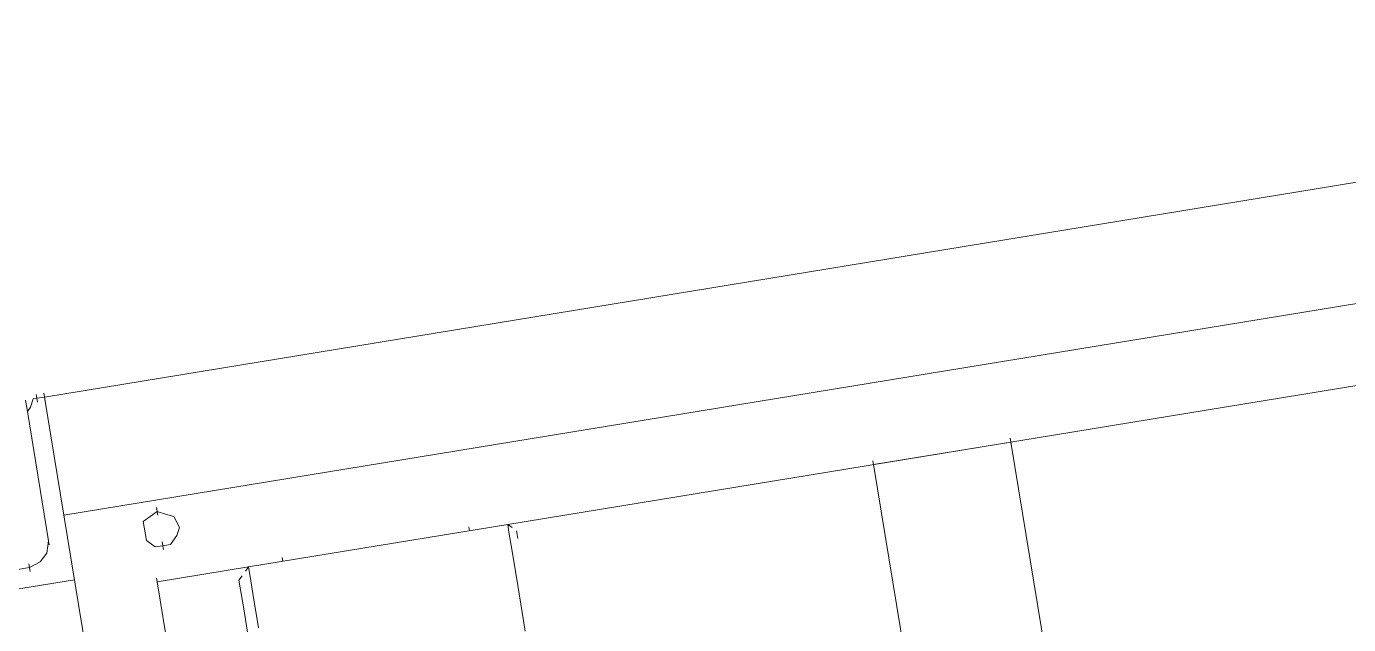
# Model space of a CAD drawing. Header units: metres. Extents: x 2 to 659295185, y -28 to 1124222152.
# Drawn here: x 655610.361 to 655611.079, y 1126537.786 to 1126538.112 of the extents above; entities that cross this region are included whole.
import ezdxf

# ---------------------------------------------------------------- set-up
doc = ezdxf.new("R2010")
doc.units = ezdxf.units.M
doc.header["$MEASUREMENT"] = 0
doc.layers.add('CCSM_C1_CUERPO CK$0$A-EQUIPOS', color=9, linetype='CONTINUOUS')

msp = doc.modelspace()

# ---------------------------------------------------------------- linework, layer by layer
at = {"layer": 'CCSM_C1_CUERPO CK$0$A-EQUIPOS', "lineweight": 5}
for p, q in [((655611.60072, 1126538.11179), (655610.37076, 1126537.91019)), ((655611.60072, 1126538.11179), (655610.37076, 1126537.91019)), ((655611.31721, 1126537.99941), (655610.38128, 1126537.846)), ((655611.31721, 1126537.99941), (655610.38128, 1126537.846)), ((655610.62239, 1126537.84087), (655611.32433, 1126537.95592)), ((655610.62239, 1126537.84087), (655611.32433, 1126537.95592)), ((655610.36662, 1126537.90951), (655610.36628, 1126537.91158)), ((655610.36628, 1126537.91158), (655610.36695, 1126537.90744)), ((655610.3711, 1126537.90812), (655610.37042, 1126537.91226)), ((655610.37042, 1126537.91226), (655610.37076, 1126537.91019)), ((655610.37076, 1126537.91019), (655610.37042, 1126537.91226)), ((655610.37042, 1126537.91226), (655610.3711, 1126537.90812)), ((655610.36142, 1126537.90228), (655610.3604, 1126537.90849)), ((655610.3604, 1126537.90849), (655610.36142, 1126537.90228)), ((655610.36108, 1126537.90435), (655610.36176, 1126537.90021)), ((655610.36315, 1126537.90469), (655610.36142, 1126537.90228)), ((655610.36315, 1126537.90469), (655610.36142, 1126537.90228)), ((655610.36454, 1126537.90917), (655610.36315, 1126537.90469)), ((655610.36315, 1126537.90469), (655610.36454, 1126537.90917)), ((655610.36662, 1126537.90951), (655610.36454, 1126537.90917)), ((655610.36454, 1126537.90917), (655610.36662, 1126537.90951)), ((655610.36662, 1126537.90951), (655610.37076, 1126537.91019)), ((655610.36662, 1126537.90951), (655610.37076, 1126537.91019)), ((655610.37076, 1126537.91019), (655610.38128, 1126537.846)), ((655610.38128, 1126537.846), (655610.37076, 1126537.91019)), ((655610.37076, 1126537.91019), (655610.38128, 1126537.846)), ((655610.38128, 1126537.846), (655610.37076, 1126537.91019)), ((655610.36142, 1126537.90228), (655610.37296, 1126537.83188)), ((655610.36142, 1126537.90228), (655610.37296, 1126537.83188)), ((655610.89571, 1126537.88567), (655610.82117, 1126537.87345)), ((655610.82117, 1126537.87345), (655610.89571, 1126537.88567)), ((655610.89537, 1126537.88774), (655610.89605, 1126537.8836)), ((655610.89571, 1126537.88567), (655610.9249, 1126537.70759)), ((655610.9249, 1126537.70759), (655610.89571, 1126537.88567)), ((655610.82083, 1126537.87552), (655610.82151, 1126537.87138)), ((655610.84934, 1126537.70158), (655610.82117, 1126537.87345)), ((655610.82117, 1126537.87345), (655610.84934, 1126537.70158)), ((655610.38128, 1126537.846), (655610.38094, 1126537.84807)), ((655610.38094, 1126537.84807), (655610.38162, 1126537.84393)), ((655610.38094, 1126537.84807), (655610.38128, 1126537.846)), ((655610.38094, 1126537.84807), (655610.38128, 1126537.846)), ((655610.38094, 1126537.84807), (655610.38128, 1126537.846)), ((655610.43199, 1126537.84793), (655610.42819, 1126537.84518)), ((655610.43199, 1126537.84793), (655610.42819, 1126537.84518)), ((655610.43165, 1126537.85), (655610.43233, 1126537.84586)), ((655610.43199, 1126537.84793), (655610.43647, 1126537.84654)), ((655610.43199, 1126537.84793), (655610.43647, 1126537.84654)), ((655610.43199, 1126537.84793), (655610.43233, 1126537.84586)), ((655610.43199, 1126537.84793), (655610.43233, 1126537.84586)), ((655610.43199, 1126537.84793), (655610.43233, 1126537.84586)), ((655610.43647, 1126537.84654), (655610.44095, 1126537.84515)), ((655610.44095, 1126537.84515), (655610.43647, 1126537.84654)), ((655610.38128, 1126537.846), (655610.42574, 1126537.57474)), ((655610.38128, 1126537.846), (655610.42574, 1126537.57474)), ((655610.42819, 1126537.84518), (655610.42439, 1126537.84243)), ((655610.42819, 1126537.84518), (655610.42439, 1126537.84243)), ((655610.42439, 1126537.84243), (655610.42541, 1126537.83622)), ((655610.42541, 1126537.83622), (655610.42439, 1126537.84243)), ((655610.44095, 1126537.84515), (655610.44404, 1126537.83927)), ((655610.44404, 1126537.83927), (655610.44095, 1126537.84515)), ((655610.44404, 1126537.83927), (655610.44265, 1126537.83479)), ((655610.44265, 1126537.83479), (655610.44404, 1126537.83927)), ((655610.48158, 1126537.81779), (655610.62239, 1126537.84087)), ((655610.60134, 1126537.83954), (655610.60168, 1126537.83747)), ((655610.6248, 1126537.83913), (655610.62239, 1126537.84087)), ((655610.62239, 1126537.84087), (655610.62307, 1126537.83672)), ((655610.37296, 1126537.83188), (655610.37191, 1126537.82532)), ((655610.37296, 1126537.83188), (655610.37191, 1126537.82532)), ((655610.37262, 1126537.83395), (655610.3733, 1126537.82981)), ((655610.42541, 1126537.83622), (655610.42608, 1126537.83208)), ((655610.42541, 1126537.83622), (655610.42608, 1126537.83208)), ((655610.4309, 1126537.82862), (655610.42608, 1126537.83208)), ((655610.42608, 1126537.83208), (655610.4309, 1126537.82862)), ((655610.43919, 1126537.82997), (655610.44265, 1126537.83479)), ((655610.44265, 1126537.83479), (655610.43919, 1126537.82997)), ((655610.62476, 1126537.82637), (655610.62307, 1126537.83672)), ((655610.62721, 1126537.8374), (655610.62755, 1126537.83533)), ((655610.62755, 1126537.83533), (655610.62721, 1126537.8374)), ((655610.62755, 1126537.83533), (655610.62789, 1126537.83326)), ((655610.62755, 1126537.83533), (655610.62789, 1126537.83326)), ((655610.37191, 1126537.82532), (655610.36845, 1126537.8205)), ((655610.37191, 1126537.82532), (655610.36845, 1126537.8205)), ((655610.4309, 1126537.82862), (655610.43505, 1126537.82929)), ((655610.43505, 1126537.82929), (655610.4309, 1126537.82862)), ((655610.43505, 1126537.82929), (655610.43471, 1126537.83137)), ((655610.43471, 1126537.83137), (655610.43539, 1126537.82722)), ((655610.43471, 1126537.83137), (655610.43505, 1126537.82929)), ((655610.43471, 1126537.83137), (655610.43505, 1126537.82929)), ((655610.43505, 1126537.82929), (655610.43919, 1126537.82997)), ((655610.43919, 1126537.82997), (655610.43505, 1126537.82929)), ((655610.62782, 1126537.80774), (655610.62476, 1126537.82637)), ((655610.36257, 1126537.81742), (655610.29217, 1126537.80588)), ((655610.36257, 1126537.81742), (655610.29217, 1126537.80588)), ((655610.36223, 1126537.81949), (655610.36291, 1126537.81535)), ((655610.36223, 1126537.81949), (655610.36257, 1126537.81742)), ((655610.36845, 1126537.8205), (655610.36257, 1126537.81742)), ((655610.36845, 1126537.8205), (655610.36257, 1126537.81742)), ((655610.43189, 1126537.80964), (655610.48158, 1126537.81779)), ((655610.43189, 1126537.80964), (655610.48158, 1126537.81779)), ((655610.48158, 1126537.81779), (655610.47985, 1126537.81538)), ((655610.48226, 1126537.81365), (655610.48158, 1126537.81779)), ((655610.49988, 1126537.82291), (655610.50022, 1126537.82084)), ((655610.28766, 1126537.7945), (655610.38705, 1126537.8108)), ((655610.28766, 1126537.7945), (655610.38705, 1126537.8108)), ((655610.43155, 1126537.81171), (655610.43223, 1126537.80757)), ((655610.47812, 1126537.81297), (655610.47639, 1126537.81056)), ((655610.47639, 1126537.81056), (655610.47707, 1126537.80641)), ((655610.47673, 1126537.80849), (655610.47639, 1126537.81056)), ((655610.47639, 1126537.81056), (655610.47673, 1126537.80849)), ((655610.47639, 1126537.81056), (655610.47707, 1126537.80641)), ((655610.48396, 1126537.80329), (655610.48226, 1126537.81365)), ((655610.45429, 1126537.67298), (655610.43189, 1126537.80964)), ((655610.45429, 1126537.67298), (655610.43189, 1126537.80964)), ((655610.47707, 1126537.80641), (655610.47877, 1126537.79606)), ((655610.47707, 1126537.80641), (655610.47877, 1126537.79606)), ((655610.48701, 1126537.78466), (655610.48396, 1126537.80329)), ((655610.63189, 1126537.78289), (655610.62782, 1126537.80774)), ((655610.47877, 1126537.79606), (655610.48216, 1126537.77536)), ((655610.47877, 1126537.79606), (655610.48216, 1126537.77536))]:
    msp.add_line(p, q, dxfattribs=at)

doc.saveas('drawing.dxf')
